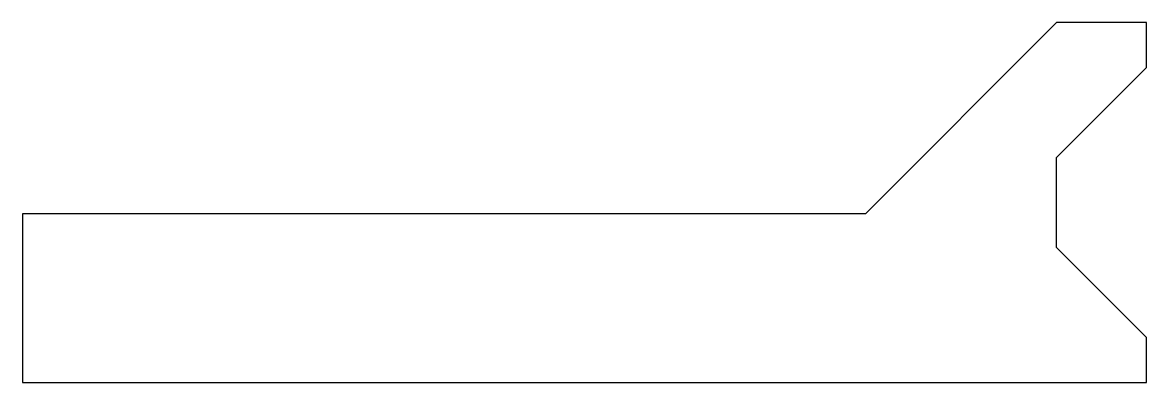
# Model space of a CAD drawing. Extents: x 0 to 50, y 0 to 16.
import ezdxf

# ---------------------------------------------------------------- set-up
doc = ezdxf.new("R2010")
doc.units = 0
doc.layers.add('Layer_1', color=7, linetype='CONTINUOUS')

msp = doc.modelspace()

# ---------------------------------------------------------------- linework, layer by layer
at = {"layer": 'Layer_1', "color": 7}
msp.add_lwpolyline([(0, 7.5), (0, 0), (49.999999, 0), (49.999999, 2), (46.000001, 6), (46.000001, 10), (49.999999, 14), (49.999999, 16), (46.000001, 16), (37.500001, 7.5), (0, 7.5)], dxfattribs=at)

doc.saveas('drawing.dxf')
